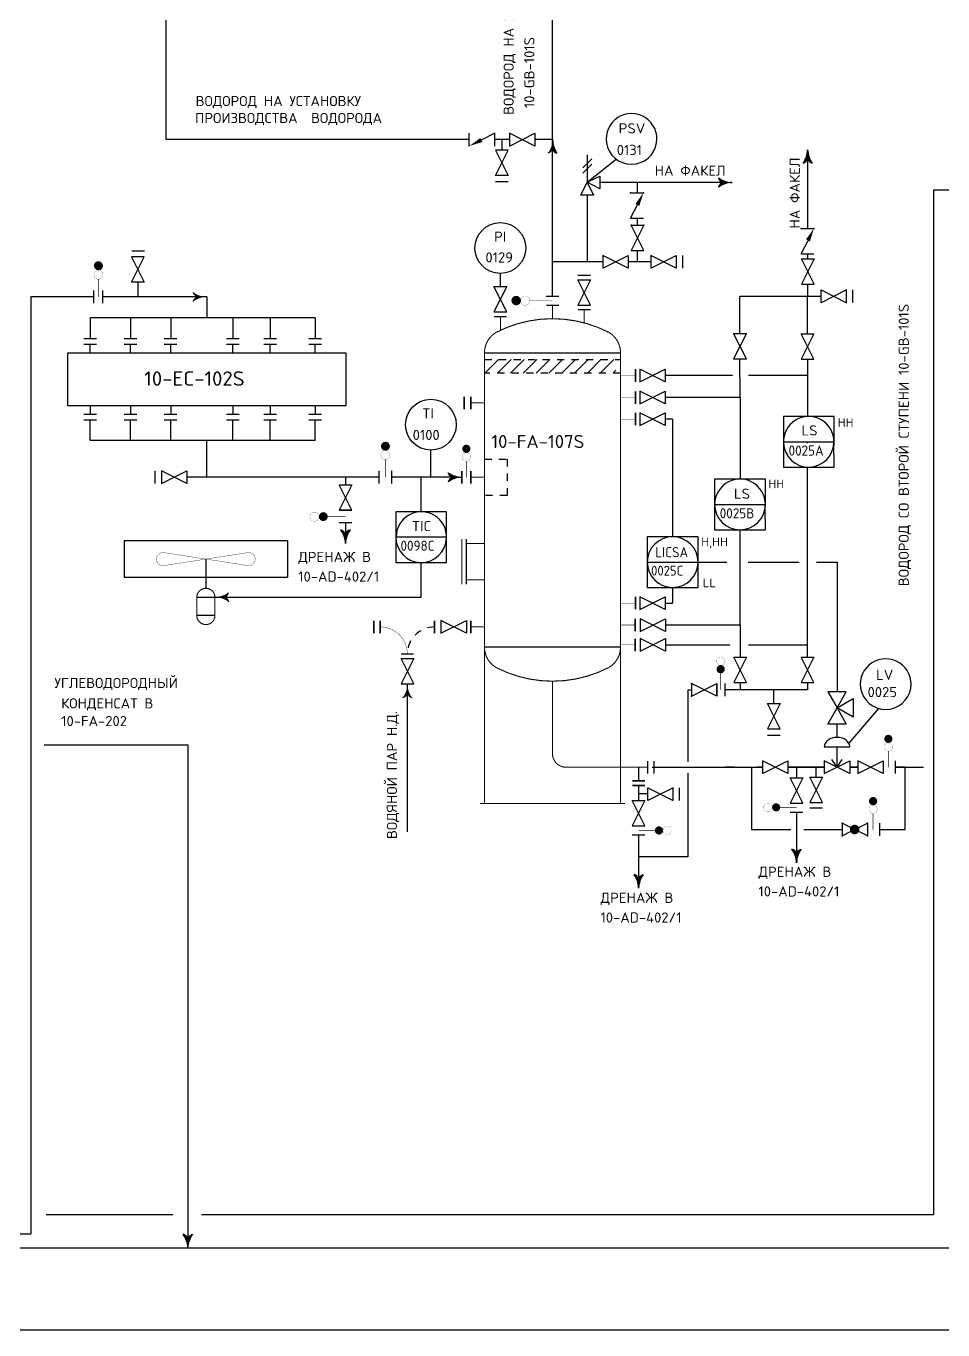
# Model space of a CAD drawing. Extents: x 230 to 652, y 120 to 276.
# Drawn here: x 450.68 to 463.32, y 123.62 to 141.61 of the extents above; entities that cross this region are included whole.
import ezdxf
from ezdxf.enums import TextEntityAlignment as Align

# ---------------------------------------------------------------- set-up
doc = ezdxf.new("R2010")
doc.units = 0
doc.header["$MEASUREMENT"] = 0
doc.linetypes.add('DASH', pattern=[0.15625, 0.09375, -0.0625])
doc.linetypes.add('HIDDEN', pattern=[0.125, 0.0625, -0.0625])
doc.layers.get('0').update_dxf_attribs({"linetype": 'CONTINUOUS'})
for name, color, linetype in [('HATCH', 252, 'CONTINUOUS'), ('IN-ATTRIBS', 7, 'CONTINUOUS'), ('IN-ELECTRICAL', 7, 'HIDDEN'), ('IN-EQUIPMENT', 7, 'CONTINUOUS'), ('IN-INST-TAP', 7, 'CONTINUOUS'), ('IN-MAJ-PROC', 3, 'CONTINUOUS'), ('IN-MIN-PROC', 7, 'CONTINUOUS'), ('IN-PNEUMATIC', 7, 'CONTINUOUS'), ('IN-TEXT', 51, 'CONTINUOUS')]:
    doc.layers.add(name, color=color, linetype=linetype)
doc.styles.add('S1', font='SIMPLEX.shx')
doc.styles.add('SIMPLEX', font='SIMPLEX')

# ---------------------------------------------------------------- blocks, each defined once
blk = doc.blocks.new('VALVTEXT')
at = {"layer": 'IN-ATTRIBS'}
for p in [(0, 0.0625), (0, 0), (0.25, 0.0625), (0.25, 0), (0, -0.0625), (0.25, -0.0625)]:
    blk.add_point(p, dxfattribs=at)
at = {"layer": 'IN-ATTRIBS', "style": 'S1', "flags": 1}
for tag, p in [('IDNUM', (0.125, 0.5625)), ('DWGNO', (0.125, 0.4375)), ('FILENO', (0.125, 0.3125))]:
    blk.add_attdef(tag, text='', height=0.1, dxfattribs=at).set_placement(p, align=Align.CENTER)
at = {"layer": 'IN-ATTRIBS', "style": 'S1'}
for tag, p in [('MODE', (0.125, 0.078125)), ('SIZE', (0.125, -0.1875))]:
    blk.add_attdef(tag, text='', height=0.1, dxfattribs=at).set_placement(p, align=Align.CENTER)
blk = doc.blocks.new('*X15')
at = {"color": 0}
for p, q in [((21.062, 12.047), (21.078, 12.062)), ((21.067, 11.875), (21.255, 12.062)), ((21.244, 11.875), (21.432, 12.062)), ((21.421, 11.875), (21.608, 12.062)), ((21.598, 11.875), (21.785, 12.062)), ((21.774, 11.875), (21.962, 12.062)), ((21.951, 11.875), (22.139, 12.062)), ((22.128, 11.875), (22.316, 12.062)), ((22.305, 11.875), (22.492, 12.062)), ((22.482, 11.875), (22.669, 12.062)), ((22.658, 11.875), (22.846, 12.062)), ((22.835, 11.875), (22.875, 11.915))]:
    blk.add_line(p, q, dxfattribs=at)

msp = doc.modelspace()

# ---------------------------------------------------------------- linework, layer by layer
at = {"color": 3, "linetype": 'Continuous'}
for p, q in [((457.935, 137.885), (457.935, 147.686)), ((463.188, 139.347), (463.188, 125.217)), ((463.618, 139.347), (463.188, 139.347)), ((450.744, 137.873), (450.744, 124.951)), ((451.109, 137.873), (450.744, 137.873)), ((451.271, 137.873), (451.109, 137.873)), ((451.614, 137.873), (451.271, 137.873)), ((453.17, 137.873), (451.739, 137.873)), ((453.17, 137.873), (453.17, 137.58)), ((451.563, 137.582), (451.563, 137.301)), ((454.663, 137.582), (451.563, 137.582)), ((452.116, 137.582), (452.116, 137.301)), ((452.672, 137.582), (452.672, 137.301)), ((453.527, 137.582), (453.527, 137.301)), ((454.045, 137.582), (454.045, 137.301)), ((454.663, 137.582), (454.663, 137.301)), ((451.563, 135.894), (451.563, 136.175)), ((452.116, 135.894), (452.116, 136.175)), ((452.672, 135.894), (452.672, 136.175)), ((453.527, 135.894), (453.527, 136.175)), ((454.045, 135.894), (454.045, 136.175)), ((454.663, 135.894), (454.663, 136.175)), ((454.663, 135.894), (451.563, 135.894)), ((453.17, 135.385), (453.17, 135.896)), ((454.091, 135.385), (453.17, 135.385)), ((454.008, 135.385), (453.192, 135.385)), ((455.545, 135.385), (453.572, 135.385)), ((455.81, 135.385), (455.72, 135.385)), ((456.56, 135.385), (455.81, 135.385)), ((450.956, 125.217), (452.703, 125.217)), ((453.095, 125.217), (463.188, 125.217)), ((436.787, 124.951), (450.744, 124.951))]:
    msp.add_line(p, q, dxfattribs=at)
at = {"color": 5, "linetype": 'Continuous'}
for p, q in [((452.61, 140.042), (452.61, 144.253)), ((456.789, 140.042), (452.61, 140.042)), ((457.343, 140.042), (457.139, 140.042)), ((457.937, 140.042), (457.693, 140.042)), ((461.453, 139.791), (461.453, 138.817)), ((460.319, 139.451), (458.59, 139.451)), ((459.101, 139.451), (459.101, 139.307)), ((458.415, 139.278), (458.414, 138.355)), ((459.101, 138.957), (459.101, 138.861)), ((459.101, 138.511), (459.101, 138.355)), ((458.631, 138.355), (457.935, 138.355)), ((459.101, 138.355), (458.981, 138.355)), ((459.289, 138.355), (459.101, 138.355)), ((461.453, 138.049), (461.453, 137.88)), ((461.453, 137.88), (460.52, 137.88)), ((460.52, 137.37), (460.52, 137.88)), ((461.64, 137.88), (461.453, 137.88)), ((461.453, 137.365), (461.453, 137.879)), ((460.521, 136.485), (460.52, 137.02)), ((461.453, 137.015), (461.453, 136.224)), ((460.416, 136.788), (459.491, 136.788)), ((461.453, 136.788), (460.638, 136.788)), ((459.671, 136.485), (459.491, 136.485)), ((460.521, 136.485), (459.671, 136.485)), ((460.521, 136.485), (460.521, 135.36)), ((459.592, 136.186), (459.491, 136.186)), ((459.592, 136.186), (459.592, 134.565)), ((461.453, 132.902), (461.453, 135.524)), ((453.192, 135.385), (452.894, 135.385)), ((453.382, 135.385), (453.33, 135.385)), ((455.082, 135.385), (455.082, 135.279)), ((455.082, 134.754), (455.082, 134.472)), ((460.521, 133.347), (460.521, 134.66)), ((459.592, 133.865), (459.592, 133.65)), ((459.491, 133.65), (459.592, 133.65)), ((459.492, 133.347), (459.681, 133.347)), ((459.651, 133.347), (460.523, 133.347)), ((460.523, 133.347), (460.523, 132.902)), ((459.492, 133.072), (460.381, 133.072)), ((460.638, 133.072), (461.453, 133.072)), ((460.523, 132.552), (460.523, 132.453)), ((461.453, 132.552), (461.453, 132.453)), ((459.799, 132.453), (459.799, 131.458)), ((459.799, 132.453), (459.852, 132.453)), ((460.523, 132.453), (460.316, 132.453)), ((461.453, 132.453), (460.523, 132.453)), ((450.927, 131.692), (451.109, 131.692)), ((451.109, 131.692), (452.908, 131.692)), ((452.908, 131.692), (452.908, 124.756)), ((459.31, 131.385), (460.832, 131.385)), ((459.799, 131.301), (459.799, 130.148)), ((460.68, 131.385), (460.68, 130.525)), ((461.683, 131.385), (461.182, 131.385)), ((462.143, 131.385), (462.033, 131.385)), ((462.662, 131.385), (463.049, 131.385)), ((462.796, 130.525), (462.796, 131.385)), ((459.123, 131.134), (459.123, 130.922)), ((461.3, 130.759), (461.3, 130.068)), ((459.123, 130.45), (459.123, 129.843)), ((460.68, 130.525), (461.103, 130.525)), ((461.016, 130.525), (461.221, 130.525)), ((461.402, 130.525), (461.927, 130.525)), ((462.446, 130.525), (462.796, 130.525)), ((459.799, 130.148), (459.123, 130.148)), ((434.196, 124.756), (482.032, 124.756)), ((452.908, 124.756), (452.908, 124.756))]:
    msp.add_line(p, q, dxfattribs=at)
at = {"color": 2}
for p, q in [((456.789, 139.954), (456.789, 140.129)), ((457.139, 140.129), (456.954, 140.036)), ((457.139, 139.954), (457.139, 140.129)), ((457.343, 139.954), (457.693, 140.129)), ((457.693, 139.954), (457.343, 140.129)), ((457.343, 140.129), (457.343, 139.954)), ((457.693, 140.129), (457.693, 139.954)), ((458.353, 139.651), (458.477, 139.775)), ((458.415, 139.834), (458.415, 139.453)), ((458.353, 139.581), (458.477, 139.705)), ((458.327, 139.278), (458.415, 139.453)), ((458.415, 139.453), (458.59, 139.54)), ((458.59, 139.365), (458.415, 139.453)), ((458.415, 139.453), (458.502, 139.278)), ((458.59, 139.54), (458.59, 139.365)), ((458.502, 139.278), (458.327, 139.278)), ((459.013, 139.307), (459.188, 139.307)), ((459.013, 138.957), (459.106, 139.142)), ((459.013, 138.957), (459.188, 138.957)), ((459.019, 138.861), (459.194, 138.861)), ((459.019, 138.861), (459.194, 138.861)), ((459.194, 138.511), (459.019, 138.861)), ((459.194, 138.861), (459.019, 138.511)), ((461.365, 138.817), (461.54, 138.817)), ((459.019, 138.511), (459.194, 138.511)), ((461.365, 138.467), (461.458, 138.652)), ((459.639, 138.268), (459.289, 138.443)), ((459.289, 138.268), (459.639, 138.443)), ((459.289, 138.443), (459.289, 138.268)), ((459.289, 138.443), (459.289, 138.268)), ((459.639, 138.443), (459.639, 138.268)), ((459.726, 138.443), (459.726, 138.268)), ((461.365, 138.467), (461.54, 138.467)), ((461.542, 138.049), (461.367, 138.399)), ((461.542, 138.399), (461.367, 138.049)), ((461.367, 138.399), (461.542, 138.399)), ((458.285, 138.172), (458.46, 138.172)), ((451.614, 137.786), (451.614, 137.961)), ((451.738, 137.784), (451.738, 137.959)), ((461.367, 138.049), (461.542, 138.049)), ((461.64, 137.968), (461.99, 137.793)), ((461.99, 137.968), (461.64, 137.793)), ((461.64, 137.793), (461.64, 137.968)), ((461.99, 137.793), (461.99, 137.968)), ((462.078, 137.793), (462.078, 137.968)), ((451.476, 137.301), (451.651, 137.301)), ((452.029, 137.301), (452.204, 137.301)), ((452.584, 137.301), (452.759, 137.301)), ((453.44, 137.301), (453.615, 137.301)), ((453.957, 137.301), (454.132, 137.301)), ((454.576, 137.301), (454.751, 137.301)), ((460.433, 137.37), (460.608, 137.37)), ((460.608, 137.02), (460.433, 137.37)), ((460.608, 137.37), (460.433, 137.02)), ((461.365, 137.365), (461.54, 137.365)), ((461.54, 137.365), (461.365, 137.015)), ((461.54, 137.015), (461.365, 137.365)), ((460.433, 137.02), (460.608, 137.02)), ((461.365, 137.015), (461.54, 137.015)), ((451.476, 136.175), (451.651, 136.175)), ((452.029, 136.175), (452.204, 136.175)), ((452.584, 136.175), (452.759, 136.175)), ((453.44, 136.175), (453.615, 136.175)), ((453.957, 136.175), (454.132, 136.175)), ((454.576, 136.175), (454.751, 136.175)), ((452.457, 135.297), (452.457, 135.472)), ((455.545, 135.297), (455.545, 135.472)), ((455.72, 135.297), (455.72, 135.472)), ((455.169, 134.929), (454.994, 134.929)), ((455.169, 134.754), (454.994, 134.754)), ((460.61, 132.552), (460.435, 132.902)), ((460.61, 132.902), (460.435, 132.552)), ((460.435, 132.902), (460.61, 132.902)), ((461.54, 132.552), (461.365, 132.902)), ((461.54, 132.902), (461.365, 132.552)), ((461.365, 132.902), (461.54, 132.902)), ((460.435, 132.552), (460.61, 132.552)), ((461.365, 132.552), (461.54, 132.552)), ((459.852, 132.541), (459.852, 132.366)), ((459.852, 132.541), (459.852, 132.366)), ((459.852, 132.366), (460.202, 132.541)), ((460.202, 132.366), (459.852, 132.541)), ((460.202, 132.366), (460.202, 132.541)), ((460.202, 132.541), (460.202, 132.366)), ((460.316, 132.366), (460.316, 132.541)), ((460.988, 132.266), (460.988, 132.453)), ((460.9, 132.266), (461.075, 132.266)), ((461.075, 132.266), (460.9, 131.916)), ((461.075, 131.916), (460.9, 132.266)), ((460.9, 131.916), (461.075, 131.916)), ((460.9, 131.828), (461.075, 131.828)), ((461.683, 131.666), (462.033, 131.666)), ((461.858, 131.385), (461.858, 131.666)), ((461.572, 131.279), (461.572, 131.385)), ((461.572, 131.249), (461.572, 131.279)), ((459.249, 131.016), (459.123, 131.016)), ((459.599, 131.103), (459.249, 130.928)), ((459.249, 131.103), (459.599, 130.928)), ((459.249, 130.928), (459.249, 131.103)), ((459.599, 130.928), (459.599, 131.103)), ((459.686, 130.928), (459.686, 131.103)), ((461.659, 130.822), (461.484, 130.822)), ((459.21, 130.45), (459.035, 130.45))]:
    msp.add_line(p, q, dxfattribs=at)
at = {"color": 7, "linetype": 'Continuous'}
for p, q in [((458.415, 139.453), (458.812, 139.774)), ((459.942, 134.215), (460.341, 134.215)), ((460.635, 134.215), (461.337, 134.215)), ((461.576, 134.215), (461.858, 134.215)), ((453.282, 133.733), (456.125, 133.733)), ((462.021, 131.714), (462.433, 132.195))]:
    msp.add_line(p, q, dxfattribs=at)
at = {"color": 7}
for p, q in [((461.453, 138.467), (461.453, 138.399)), ((461.453, 138.227), (461.453, 138.22)), ((461.453, 135.857), (461.453, 135.858))]:
    msp.add_line(p, q, dxfattribs=at)
at = {"linetype": 'Continuous'}
for p, q in [((461.119, 135.874), (461.819, 135.874)), ((460.171, 135.01), (460.871, 135.01)), ((459.242, 134.215), (459.942, 134.215)), ((461.858, 131.797), (461.858, 131.981)), ((461.858, 131.385), (461.785, 131.494)), ((461.858, 131.385), (461.931, 131.494))]:
    msp.add_line(p, q, dxfattribs=at)
for p, q in [((455.775, 134.909), (455.775, 134.505)), ((456.475, 134.909), (455.775, 134.909)), ((456.475, 134.505), (456.475, 134.909)), ((456.475, 134.559), (455.775, 134.559))]:
    msp.add_line(p, q)
at = {"color": 6}
for p, q in [((453.282, 133.728), (453.032, 133.728)), ((453.282, 133.478), (453.032, 133.478))]:
    msp.add_line(p, q, dxfattribs=at)
at = {"color": 5}
msp.add_line((455.935, 130.493), (455.935, 132.534), dxfattribs=at)
at = {"color": 6, "linetype": 'Continuous'}
msp.add_line((229.992, 123.624), (499.167, 123.624), dxfattribs=at)
at = {"color": 5, "linetype": 'Continuous'}
for points in [[(457.937, 140.042, 0.150368), (457.997, 139.854)], [(457.935, 139.917, -0.206864), (457.872, 139.855)], [(457.935, 139.917, 0.206864), (457.997, 139.854)], [(461.3, 130.193, 0.206864), (461.237, 130.255)], [(461.3, 130.068, 0.150368), (461.237, 130.255)], [(461.3, 130.193, -0.206864), (461.362, 130.255)], [(452.908, 124.881, 0.206864), (452.846, 124.943)], [(452.908, 124.756, 0.150368), (452.846, 124.943)], [(452.908, 124.881, -0.206864), (452.971, 124.943)]]:
    msp.add_lwpolyline(points, format="xyb", dxfattribs=at)
at = {"color": 2}
for points in [[(457.151, 139.897), (457.326, 139.547), (457.151, 139.547), (457.326, 139.897)], [(452.131, 138.425), (452.306, 138.075), (452.131, 138.075), (452.306, 138.425)], [(458.631, 138.268), (458.981, 138.443), (458.981, 138.268), (458.631, 138.443)], [(457.304, 137.666), (457.129, 138.016), (457.304, 138.016), (457.129, 137.666)], [(458.46, 137.76), (458.285, 138.11), (458.46, 138.11), (458.285, 137.76)], [(459.141, 136.701), (459.491, 136.876), (459.491, 136.701), (459.141, 136.876)], [(459.141, 136.397), (459.491, 136.572), (459.491, 136.397), (459.141, 136.572)], [(459.141, 136.099), (459.491, 136.274), (459.491, 136.099), (459.141, 136.274)], [(452.544, 135.297), (452.894, 135.472), (452.894, 135.297), (452.544, 135.472)], [(455.169, 134.929), (454.994, 135.279), (455.169, 135.279), (454.994, 134.929)], [(459.141, 133.562), (459.491, 133.737), (459.491, 133.562), (459.141, 133.737)], [(456.398, 133.234), (456.748, 133.409), (456.748, 133.234), (456.398, 133.409)], [(459.142, 133.259), (459.492, 133.434), (459.492, 133.259), (459.142, 133.434)], [(459.142, 132.984), (459.492, 133.159), (459.492, 132.984), (459.142, 133.159)], [(456.023, 132.534), (455.848, 132.884), (456.023, 132.884), (455.848, 132.534)], [(461.683, 131.297), (462.033, 131.472), (462.033, 131.297), (461.683, 131.472)], [(461.387, 130.89), (461.212, 131.24), (461.387, 131.24), (461.212, 130.89)], [(461.66, 130.899), (461.485, 131.249), (461.66, 131.249), (461.485, 130.899)], [(459.21, 130.575), (459.035, 130.925), (459.21, 130.925), (459.035, 130.575)]]:
    msp.add_lwpolyline(points, close=True, dxfattribs=at)
for points, const_width in [([(451.645, 138.302, 1), (451.707, 138.302, 1)], 0.0612), ([(451.614, 138.179, 1), (451.739, 138.179, 1)], 0.00245), ([(457.435, 137.79, 1), (457.435, 137.855, 1)], 0.065), ([(457.56, 137.758, 1), (457.56, 137.886, 1)], 0.0025), ([(455.602, 135.813, 1), (455.663, 135.813, 1)], 0.0612), ([(456.72, 135.778, 1), (456.776, 135.778, 1)], 0.0563), ([(455.57, 135.691, 1), (455.695, 135.691, 1)], 0.00245), ([(456.691, 135.666, 1), (456.805, 135.666, 1)], 0.00225), ([(454.651, 134.779, 1), (454.651, 134.904, 1)], 0.00245), ([(454.776, 134.811, 1), (454.776, 134.872, 1)], 0.0612), ([(460.196, 132.849, -1), (460.311, 132.849, -1)], 0.00225), ([(460.225, 132.737, -1), (460.282, 132.737, -1)], 0.0563), ([(462.538, 131.776, 1), (462.594, 131.776, 1)], 0.0563), ([(462.509, 131.664, 1), (462.623, 131.664, 1)], 0.00225), ([(462.327, 130.917, 1), (462.384, 130.917, 1)], 0.0563), ([(460.906, 130.889, -1), (460.906, 130.774, -1)], 0.00225), ([(461.019, 130.86, -1), (461.019, 130.804, -1)], 0.0563), ([(462.298, 130.805, 1), (462.413, 130.805, 1)], 0.00225), ([(459.517, 130.57, 1), (459.517, 130.455, 1)], 0.00225), ([(462.069, 130.526, 1), (462.134, 130.526, 1)], 0.0656), ([(459.404, 130.541, 1), (459.404, 130.484, 1)], 0.0563)]:
    msp.add_lwpolyline(points, format="xyb", close=True, dxfattribs=dict(at, const_width=const_width))
for points, const_width in [([(451.676, 138.118), (451.676, 137.873)], 0.0098), ([(457.623, 137.822), (457.935, 137.822)], 0.005), ([(457.848, 137.88), (458.023, 137.88)], 0.021), ([(455.632, 135.63), (455.632, 135.385)], 0.0098), ([(456.748, 135.61), (456.748, 135.385)], 0.009), ([(456.685, 135.297), (456.685, 135.472)], 0.021), ([(454.837, 134.841), (455.082, 134.841)], 0.0098), ([(455.473, 133.409), (455.473, 133.234)], 0.021), ([(455.56, 133.234), (455.56, 133.409)], 0.021), ([(456.31, 133.234), (456.31, 133.409)], 0.021), ([(456.023, 132.946), (455.848, 132.946)], 0.021), ([(460.256, 132.678), (460.256, 132.453)], 0.009), ([(459.335, 131.472), (459.335, 131.297)], 0.021), ([(462.566, 131.608), (462.566, 131.383)], 0.009), ([(461.075, 130.832), (461.3, 130.832)], 0.009), ([(462.355, 130.748), (462.355, 130.523)], 0.009), ([(459.348, 130.512), (459.123, 130.512)], 0.009)]:
    msp.add_lwpolyline(points, dxfattribs=dict(at, const_width=const_width))
for points in [[(461.819, 135.821), (461.819, 136.224), (461.119, 136.224), (461.119, 135.821)], [(461.119, 135.821), (461.119, 135.524), (461.819, 135.524), (461.815, 135.874)], [(460.871, 135.01), (460.871, 135.36), (460.171, 135.36), (460.171, 135.01)], [(460.171, 135.01), (460.171, 134.66), (460.871, 134.66), (460.867, 134.956)], [(459.942, 134.161), (459.942, 134.565), (459.242, 134.565), (459.242, 134.161)], [(455.775, 134.505), (455.775, 134.209), (456.475, 134.209), (456.475, 134.505)], [(459.242, 134.215), (459.242, 133.865), (459.942, 133.865), (459.942, 134.161)]]:
    msp.add_lwpolyline(points)
at = {"color": 3, "linetype": 'Continuous'}
for points in [[(456.56, 135.385, -0.206864), (456.498, 135.447)], [(456.685, 135.385, 0.150368), (456.498, 135.322)], [(456.56, 135.385, 0.206864), (456.498, 135.322)]]:
    msp.add_lwpolyline(points, format="xyb", dxfattribs=at)
at = {"color": 6}
for points, const_width in [([(453.746, 134.165, 1), (453.746, 134.347), (452.568, 134.165, -1), (452.568, 134.347)], 0.00453), ([(453.282, 133.728), (453.282, 133.478, -1), (453.032, 133.478), (453.032, 133.728, -1)], 0.015)]:
    msp.add_lwpolyline(points, format="xyb", close=True, dxfattribs=dict(at, const_width=const_width))
for points in [[(453.407, 133.732, 0.206864), (453.47, 133.793)], [(453.407, 133.732, -0.206864), (453.468, 133.668)]]:
    msp.add_lwpolyline(points, format="xyb")
at = {"linetype": 'Continuous'}
for points in [[(461.858, 132.203), (461.986, 132.425), (461.73, 132.425)], [(461.858, 132.203), (461.986, 131.981), (461.73, 131.981)], [(461.858, 132.203), (462.08, 132.331), (462.08, 132.075)]]:
    msp.add_lwpolyline(points, close=True, dxfattribs=at)
at = {"color": 2}
msp.add_lwpolyline([(462.033, 131.666, 0.126822), (462.021, 131.714, 0.10607), (461.982, 131.759, 0.085783), (461.927, 131.787, 0.075445), (461.858, 131.797, 0.075445), (461.789, 131.787, 0.085783), (461.735, 131.759, 0.10607), (461.696, 131.714, 0.126822), (461.683, 131.666)], format="xyb", dxfattribs=at)
for points in [[(462.043, 130.556), (461.927, 130.614), (461.927, 130.439), (462.043, 130.497)], [(462.16, 130.556), (462.277, 130.614), (462.277, 130.439), (462.16, 130.497)]]:
    msp.add_lwpolyline(points, dxfattribs=at)
at = {"color": 5}
for points in [[(459.123, 129.843, 0.206864), (459.06, 129.905)], [(459.123, 129.718, 0.150368), (459.06, 129.905)], [(459.123, 129.843, -0.206864), (459.185, 129.905)]]:
    msp.add_lwpolyline(points, format="xyb", dxfattribs=at)
for centre in [(457.217, 138.547), (456.259, 136.11)]:
    msp.add_circle(centre, 0.35)
for centre, radius, start, end in [((459.025, 140.052), 0.35, 351.1529, 188.8471), ((459.025, 140.052), 0.35, 188.8471, 351.1529), ((461.467, 135.876), 0.348, 359.6836, 182.4933), ((461.467, 135.873), 0.348, 181.9776, 0.1993), ((460.521, 135.01), 0.35, 351.1529, 180), ((456.128, 134.561), 0.348, 357.5067, 180.3164), ((460.521, 135.01), 0.35, 180, 0), ((456.125, 134.559), 0.35, 180.0246, 357.8114), ((459.592, 134.215), 0.35, 0, 180), ((459.592, 134.215), 0.35, 180, 0), ((459.592, 134.215), 0.35, 187.8841, 188.8471), ((462.529, 132.531), 0.35, 351.1529, 188.8471), ((462.529, 132.531), 0.35, 188.8471, 351.1529)]:
    msp.add_arc(centre, radius, start, end)
at = {"color": 5, "linetype": 'Continuous'}
for centre, radius, start, end in [((457.601, 140.054), 0.336, 354.2944, 357.9783), ((461.117, 139.911), 0.336, 324.4623, 358.6678), ((461.349, 139.819), 0.111, 291.6248, 338.3752), ((461.789, 139.911), 0.336, 181.3322, 215.5377), ((461.556, 139.819), 0.111, 201.6248, 248.3752), ((460.327, 139.554), 0.111, 201.6248, 248.3752), ((460.419, 139.787), 0.336, 234.4623, 268.6678), ((460.327, 139.347), 0.111, 111.6248, 158.3752), ((460.419, 139.115), 0.336, 91.3322, 125.5377), ((454.746, 134.464), 0.336, 1.3322, 35.5377), ((454.978, 134.556), 0.111, 21.6248, 68.3752), ((455.418, 134.464), 0.336, 144.4623, 178.6678), ((455.185, 134.556), 0.111, 111.6248, 158.3752), ((455.832, 132.45), 0.111, 291.6248, 338.3752), ((456.039, 132.45), 0.111, 201.6248, 248.3752), ((461.636, 130.06), 0.336, 144.4623, 178.6678), ((453.244, 124.748), 0.336, 144.4623, 178.6678)]:
    msp.add_arc(centre, radius, start, end, dxfattribs=at)
at = {"color": 3, "linetype": 'Continuous'}
for centre, radius, start, end in [((453.086, 137.977), 0.111, 201.6248, 248.3752), ((453.086, 137.77), 0.111, 111.6248, 158.3752), ((456.693, 135.721), 0.336, 234.4623, 268.6678)]:
    msp.add_arc(centre, radius, start, end, dxfattribs=at)
at = {"color": 5}
msp.add_arc((459.459, 129.71), 0.336, 144.4623, 178.6678, dxfattribs=at)
at = {"color": 2}
for p in [(459.852, 132.541), (459.852, 132.453), (459.852, 132.366)]:
    msp.add_point(p, dxfattribs=at)
for points in [[(456.97, 140.01), (456.789, 139.954), (456.939, 140.064)], [(459.132, 139.127), (459.188, 139.307), (459.079, 139.157)], [(461.484, 138.637), (461.54, 138.817), (461.431, 138.667)]]:
    msp.add_solid(points, dxfattribs=at)
at = {"color": 5, "linetype": 'Continuous'}
for points in [[(457.911, 139.925), (457.903, 139.873), (457.894, 139.889), (457.889, 139.863)], [(457.925, 139.963), (457.916, 139.886), (457.911, 139.925), (457.903, 139.873)], [(457.933, 140.002), (457.927, 139.901), (457.925, 139.963), (457.916, 139.886)], [(457.937, 140.042), (457.935, 139.917), (457.933, 140.002), (457.927, 139.901)], [(457.937, 140.042), (457.935, 139.917), (457.94, 140.002), (457.943, 139.901)], [(457.94, 140.002), (457.943, 139.901), (457.947, 139.963), (457.954, 139.886)], [(457.947, 139.963), (457.954, 139.886), (457.96, 139.924), (457.966, 139.873)], [(457.96, 139.924), (457.966, 139.873), (457.976, 139.888), (457.981, 139.862)], [(457.894, 139.889), (457.889, 139.863), (457.872, 139.855)], [(457.976, 139.888), (457.981, 139.862), (457.997, 139.854)], [(461.411, 139.75), (461.406, 139.724), (461.39, 139.716)], [(461.429, 139.786), (461.421, 139.734), (461.411, 139.75), (461.406, 139.724)], [(461.441, 139.824), (461.434, 139.747), (461.429, 139.786), (461.421, 139.734)], [(461.449, 139.863), (461.445, 139.762), (461.441, 139.824), (461.434, 139.747)], [(461.453, 139.903), (461.453, 139.778), (461.449, 139.863), (461.445, 139.762)], [(461.453, 139.903), (461.453, 139.778), (461.456, 139.863), (461.461, 139.762)], [(461.456, 139.863), (461.461, 139.762), (461.464, 139.824), (461.471, 139.747)], [(461.464, 139.824), (461.471, 139.747), (461.477, 139.786), (461.484, 139.734)], [(461.477, 139.786), (461.484, 139.734), (461.494, 139.75), (461.499, 139.724)], [(461.494, 139.75), (461.499, 139.724), (461.515, 139.716)], [(460.258, 139.492), (460.232, 139.497), (460.224, 139.513)], [(460.258, 139.41), (460.232, 139.405), (460.224, 139.388)], [(460.294, 139.475), (460.242, 139.482), (460.258, 139.492), (460.232, 139.497)], [(460.294, 139.427), (460.242, 139.419), (460.258, 139.41), (460.232, 139.405)], [(460.332, 139.462), (460.255, 139.47), (460.294, 139.475), (460.242, 139.482)], [(460.332, 139.44), (460.255, 139.432), (460.294, 139.427), (460.242, 139.419)], [(460.371, 139.454), (460.27, 139.459), (460.332, 139.462), (460.255, 139.47)], [(460.371, 139.448), (460.27, 139.443), (460.332, 139.44), (460.255, 139.432)], [(460.411, 139.451), (460.286, 139.451), (460.371, 139.454), (460.27, 139.459)], [(460.411, 139.451), (460.286, 139.451), (460.371, 139.448), (460.27, 139.443)], [(455.041, 134.625), (455.036, 134.651), (455.019, 134.659)], [(455.058, 134.589), (455.05, 134.64), (455.041, 134.625), (455.036, 134.651)], [(455.07, 134.551), (455.063, 134.628), (455.058, 134.589), (455.05, 134.64)], [(455.078, 134.512), (455.074, 134.613), (455.07, 134.551), (455.063, 134.628)], [(455.082, 134.472), (455.082, 134.597), (455.078, 134.512), (455.074, 134.613)], [(455.082, 134.472), (455.082, 134.597), (455.085, 134.512), (455.09, 134.613)], [(455.085, 134.512), (455.09, 134.613), (455.093, 134.551), (455.1, 134.628)], [(455.093, 134.551), (455.1, 134.628), (455.106, 134.589), (455.113, 134.64)], [(455.106, 134.589), (455.113, 134.64), (455.123, 134.625), (455.128, 134.651)], [(455.123, 134.625), (455.128, 134.651), (455.144, 134.659)], [(455.894, 132.38), (455.889, 132.354), (455.873, 132.346)], [(455.911, 132.416), (455.904, 132.365), (455.894, 132.38), (455.889, 132.354)], [(455.924, 132.454), (455.917, 132.378), (455.911, 132.416), (455.904, 132.365)], [(455.932, 132.494), (455.927, 132.392), (455.924, 132.454), (455.917, 132.378)], [(455.935, 132.534), (455.935, 132.409), (455.932, 132.494), (455.927, 132.392)], [(455.935, 132.534), (455.935, 132.409), (455.939, 132.494), (455.943, 132.392)], [(455.939, 132.494), (455.943, 132.392), (455.947, 132.454), (455.954, 132.378)], [(455.947, 132.454), (455.954, 132.378), (455.96, 132.416), (455.967, 132.365)], [(455.96, 132.416), (455.967, 132.365), (455.977, 132.38), (455.982, 132.354)], [(455.977, 132.38), (455.982, 132.354), (455.998, 132.346)], [(461.259, 130.221), (461.254, 130.247), (461.237, 130.255)], [(461.276, 130.185), (461.268, 130.237), (461.259, 130.221), (461.254, 130.247)], [(461.289, 130.147), (461.281, 130.224), (461.276, 130.185), (461.268, 130.237)], [(461.297, 130.108), (461.292, 130.209), (461.289, 130.147), (461.281, 130.224)], [(461.3, 130.068), (461.3, 130.193), (461.297, 130.108), (461.292, 130.209)], [(461.3, 130.068), (461.3, 130.193), (461.303, 130.108), (461.308, 130.209)], [(461.303, 130.108), (461.308, 130.209), (461.311, 130.147), (461.319, 130.224)], [(461.311, 130.147), (461.319, 130.224), (461.324, 130.185), (461.331, 130.237)], [(461.324, 130.185), (461.331, 130.237), (461.341, 130.221), (461.346, 130.247)], [(461.341, 130.221), (461.346, 130.247), (461.362, 130.255)], [(452.867, 124.909), (452.862, 124.935), (452.846, 124.943)], [(452.884, 124.873), (452.877, 124.924), (452.867, 124.909), (452.862, 124.935)], [(452.897, 124.835), (452.89, 124.912), (452.884, 124.873), (452.877, 124.924)], [(452.905, 124.796), (452.9, 124.897), (452.897, 124.835), (452.89, 124.912)], [(452.908, 124.756), (452.908, 124.881), (452.905, 124.796), (452.9, 124.897)], [(452.908, 124.756), (452.908, 124.881), (452.912, 124.796), (452.916, 124.897)], [(452.912, 124.796), (452.916, 124.897), (452.92, 124.835), (452.927, 124.912)], [(452.92, 124.835), (452.927, 124.912), (452.932, 124.873), (452.94, 124.924)], [(452.932, 124.873), (452.94, 124.924), (452.949, 124.909), (452.954, 124.935)], [(452.949, 124.909), (452.954, 124.935), (452.971, 124.943)]]:
    msp.add_solid(points, dxfattribs=at)
at = {"color": 3, "linetype": 'Continuous'}
for points in [[(453.016, 137.914), (452.99, 137.919), (452.982, 137.936)], [(453.016, 137.832), (452.99, 137.827), (452.982, 137.811)], [(453.053, 137.897), (453.001, 137.905), (453.016, 137.914), (452.99, 137.919)], [(453.053, 137.849), (453.001, 137.842), (453.016, 137.832), (452.99, 137.827)], [(453.091, 137.884), (453.014, 137.892), (453.053, 137.897), (453.001, 137.905)], [(453.091, 137.862), (453.014, 137.854), (453.053, 137.849), (453.001, 137.842)], [(453.13, 137.876), (453.029, 137.881), (453.091, 137.884), (453.014, 137.892)], [(453.13, 137.87), (453.029, 137.865), (453.091, 137.862), (453.014, 137.854)], [(453.17, 137.873), (453.045, 137.873), (453.13, 137.876), (453.029, 137.881)], [(453.17, 137.873), (453.045, 137.873), (453.13, 137.87), (453.029, 137.865)], [(456.532, 135.426), (456.506, 135.431), (456.498, 135.447)], [(456.568, 135.409), (456.517, 135.416), (456.532, 135.426), (456.506, 135.431)], [(456.532, 135.344), (456.506, 135.339), (456.498, 135.322)], [(456.568, 135.361), (456.517, 135.353), (456.532, 135.344), (456.506, 135.339)], [(456.606, 135.396), (456.529, 135.403), (456.568, 135.409), (456.517, 135.416)], [(456.606, 135.373), (456.529, 135.366), (456.568, 135.361), (456.517, 135.353)], [(456.645, 135.388), (456.544, 135.393), (456.606, 135.396), (456.529, 135.403)], [(456.645, 135.381), (456.544, 135.377), (456.606, 135.373), (456.529, 135.366)], [(456.685, 135.385), (456.56, 135.385), (456.645, 135.388), (456.544, 135.393)], [(456.685, 135.385), (456.56, 135.385), (456.645, 135.381), (456.544, 135.377)]]:
    msp.add_solid(points, dxfattribs=at)
for points in [[(453.282, 133.733), (453.407, 133.732), (453.322, 133.736), (453.423, 133.74)], [(453.282, 133.733), (453.407, 133.732), (453.321, 133.729), (453.423, 133.723)], [(453.321, 133.729), (453.423, 133.723), (453.361, 133.721), (453.437, 133.713)], [(453.322, 133.736), (453.423, 133.74), (453.361, 133.744), (453.438, 133.75)], [(453.361, 133.744), (453.438, 133.75), (453.399, 133.756), (453.451, 133.763)], [(453.361, 133.721), (453.437, 133.713), (453.399, 133.708), (453.45, 133.7)], [(453.399, 133.756), (453.451, 133.763), (453.436, 133.773), (453.462, 133.777)], [(453.399, 133.708), (453.45, 133.7), (453.435, 133.69), (453.46, 133.685)], [(453.435, 133.69), (453.46, 133.685), (453.468, 133.668)], [(453.436, 133.773), (453.462, 133.777), (453.47, 133.793)]]:
    msp.add_solid(points)
at = {"color": 5}
for points in [[(459.082, 129.871), (459.077, 129.897), (459.06, 129.905)], [(459.099, 129.835), (459.091, 129.886), (459.082, 129.871), (459.077, 129.897)], [(459.112, 129.797), (459.104, 129.874), (459.099, 129.835), (459.091, 129.886)], [(459.12, 129.758), (459.115, 129.859), (459.112, 129.797), (459.104, 129.874)], [(459.123, 129.718), (459.123, 129.843), (459.12, 129.758), (459.115, 129.859)], [(459.123, 129.718), (459.123, 129.843), (459.126, 129.758), (459.131, 129.859)], [(459.126, 129.758), (459.131, 129.859), (459.134, 129.797), (459.142, 129.874)], [(459.134, 129.797), (459.142, 129.874), (459.147, 129.835), (459.154, 129.886)], [(459.147, 129.835), (459.154, 129.886), (459.164, 129.871), (459.169, 129.897)], [(459.164, 129.871), (459.169, 129.897), (459.185, 129.905)]]:
    msp.add_solid(points, dxfattribs=at)
at = {"layer": 'IN-ATTRIBS', "color": 2}
for p in [(459.013, 139.307), (459.101, 139.307), (459.188, 139.307), (459.019, 138.861), (459.107, 138.861), (459.194, 138.861), (461.365, 138.817), (461.453, 138.817), (461.54, 138.817)]:
    msp.add_point(p, dxfattribs=at)
at = {"layer": 'IN-ELECTRICAL', "color": 7, "linetype": 'Continuous'}
msp.add_line((456.125, 133.733), (456.125, 134.209), dxfattribs=at)
at = {"layer": 'IN-EQUIPMENT', "color": 2}
for p, q in [((457.326, 139.46), (457.151, 139.46)), ((452.312, 138.504), (452.137, 138.504)), ((462.662, 131.298), (462.662, 131.473)), ((461.387, 130.759), (461.212, 130.759)), ((462.446, 130.439), (462.446, 130.614))]:
    msp.add_line(p, q, dxfattribs=at)
at = {"layer": 'IN-EQUIPMENT', "color": 6}
for p, q in [((451.255, 136.372), (451.255, 137.103)), ((451.255, 137.103), (455.085, 137.103)), ((451.476, 137.222), (451.651, 137.222)), ((451.563, 137.103), (451.563, 137.222)), ((452.029, 137.222), (452.204, 137.222)), ((452.116, 137.103), (452.116, 137.222)), ((452.584, 137.222), (452.759, 137.222)), ((452.672, 137.103), (452.672, 137.222)), ((453.44, 137.222), (453.615, 137.222)), ((453.527, 137.103), (453.527, 137.222)), ((453.957, 137.222), (454.132, 137.222)), ((454.045, 137.103), (454.045, 137.222)), ((454.576, 137.222), (454.751, 137.222)), ((454.663, 137.103), (454.663, 137.222)), ((455.085, 137.103), (455.085, 136.372)), ((456.998, 137.103), (458.873, 137.103)), ((455.085, 136.372), (451.255, 136.372)), ((451.563, 136.372), (451.563, 136.254)), ((452.116, 136.372), (452.116, 136.254)), ((452.672, 136.372), (452.672, 136.254)), ((453.527, 136.372), (453.527, 136.254)), ((454.045, 136.372), (454.045, 136.254)), ((454.663, 136.372), (454.663, 136.254)), ((451.476, 136.254), (451.651, 136.254)), ((452.029, 136.254), (452.204, 136.254)), ((452.584, 136.254), (452.759, 136.254)), ((453.44, 136.254), (453.615, 136.254)), ((453.957, 136.254), (454.132, 136.254)), ((454.576, 136.254), (454.751, 136.254)), ((452.032, 134.506), (452.032, 134.006)), ((454.282, 134.506), (452.032, 134.506)), ((454.282, 134.506), (454.282, 134.006)), ((452.032, 134.006), (454.282, 134.006)), ((458.873, 133.041), (456.998, 133.041))]:
    msp.add_line(p, q, dxfattribs=at)
at = {"layer": 'IN-EQUIPMENT', "color": 7, "linetype": 'DASH'}
for p, q in [((456.998, 137.01), (458.873, 137.01)), ((458.873, 136.822), (456.998, 136.822))]:
    msp.add_line(p, q, dxfattribs=at)
at = {"layer": 'IN-EQUIPMENT', "color": 7, "linetype": 'HIDDEN'}
for p, q in [((456.998, 135.635), (457.31, 135.635)), ((457.31, 135.635), (457.31, 135.135)), ((457.31, 135.135), (456.998, 135.135))]:
    msp.add_line(p, q, dxfattribs=at)
at = {"layer": 'IN-EQUIPMENT', "color": 6}
for points, const_width in [([(457.852, 137.757), (458.027, 137.757)], 0.021), ([(457.935, 137.572), (457.935, 137.76)], 0.015), ([(457.131, 137.6), (457.306, 137.6)], 0.021), ([(457.218, 137.413), (457.218, 137.6)], 0.015), ([(458.285, 137.697), (458.46, 137.697)], 0.021), ([(458.373, 137.51), (458.373, 137.697)], 0.015), ([(459.079, 136.876), (459.079, 136.701)], 0.021), ([(459.079, 136.788), (458.873, 136.788)], 0.005), ([(456.717, 136.323), (456.717, 136.498)], 0.021), ([(456.81, 136.323), (456.81, 136.498)], 0.021), ([(459.079, 136.572), (459.079, 136.397)], 0.021), ([(456.998, 136.41), (456.81, 136.41)], 0.015), ([(459.079, 136.485), (458.873, 136.485)], 0.005), ([(459.079, 136.186), (458.873, 136.186)], 0.005), ([(459.079, 136.274), (459.079, 136.099)], 0.021), ([(456.81, 135.297), (456.81, 135.472)], 0.021), ([(456.998, 135.385), (456.81, 135.385)], 0.015), ([(456.685, 133.907), (456.685, 134.532)], 0.015), ([(456.748, 133.907), (456.748, 134.532)], 0.015), ([(456.998, 134.47), (456.748, 134.47)], 0.015), ([(456.998, 133.97), (456.748, 133.97)], 0.015), ([(458.873, 133.65), (459.079, 133.65)], 0.005), ([(459.079, 133.737), (459.079, 133.562)], 0.021), ([(456.81, 133.234), (456.81, 133.409)], 0.021), ([(456.998, 133.321), (456.81, 133.321)], 0.015), ([(458.873, 133.347), (459.074, 133.347)], 0.005), ([(459.074, 133.434), (459.074, 133.259)], 0.021), ([(459.074, 133.159), (459.074, 132.984)], 0.021), ([(456.998, 130.885), (456.998, 133.01)], 0.015), ([(458.873, 133.072), (458.873, 130.885)], 0.015), ([(458.873, 133.072), (459.074, 133.072)], 0.005), ([(459.248, 131.472), (459.248, 131.297)], 0.021), ([(458.873, 131.385), (459.248, 131.385)], 0.015), ([(459.123, 131.385), (459.123, 131.197)], 0.015), ([(459.21, 131.134), (459.035, 131.134)], 0.021), ([(459.21, 131.197), (459.035, 131.197)], 0.021), ([(456.935, 130.885), (458.935, 130.885)], 0.015)]:
    msp.add_lwpolyline(points, dxfattribs=dict(at, const_width=const_width))
at = {"layer": 'IN-EQUIPMENT', "color": 6, "const_width": 0.015}
msp.add_lwpolyline([(458.873, 137.103, 0.267949), (458.711, 137.384, 0.242718), (457.16, 137.384, 0.267949), (456.998, 137.103), (456.998, 133.041, 0.267949), (457.16, 132.76, 0.242718), (458.711, 132.76, 0.267949), (458.873, 133.041)], format="xyb", close=True, dxfattribs=at)
at = {"layer": 'IN-EQUIPMENT', "color": 6, "linetype": 'DASH', "const_width": 0.015}
msp.add_lwpolyline([(457.935, 132.572), (457.935, 131.572, 0.414214), (458.123, 131.385), (458.873, 131.385)], format="xyb", dxfattribs=at)
at = {"layer": 'IN-INST-TAP', "color": 7}
for p, q in [((457.217, 138.016), (457.217, 138.197)), ((456.259, 135.385), (456.259, 135.76)), ((456.125, 134.903), (456.125, 135.385))]:
    msp.add_line(p, q, dxfattribs=at)
at = {"layer": 'IN-MAJ-PROC', "color": 2}
for p, q in [((456.789, 139.954), (456.789, 140.129)), ((457.139, 139.954), (457.139, 140.129))]:
    msp.add_line(p, q, dxfattribs=at)
at = {"layer": 'IN-MAJ-PROC', "color": 7}
msp.add_line((457.519, 140.042), (457.517, 140.042), dxfattribs=at)
at = {"layer": 'IN-MAJ-PROC', "color": 3}
msp.add_line((454.848, 135.385), (454.133, 135.385), dxfattribs=at)
at = {"layer": 'IN-MIN-PROC', "color": 2}
for p, q in [((457.238, 140.038), (457.238, 139.897)), ((452.219, 138.075), (452.219, 137.887)), ((462.143, 131.473), (462.143, 131.298)), ((462.143, 131.298), (462.493, 131.473)), ((462.493, 131.298), (462.143, 131.473)), ((462.493, 131.473), (462.493, 131.298)), ((461.3, 131.385), (461.3, 131.24))]:
    msp.add_line(p, q, dxfattribs=at)
at = {"layer": 'IN-MIN-PROC', "color": 6}
msp.add_line((453.157, 134.256), (453.157, 133.853), dxfattribs=at)
at = {"layer": 'IN-MIN-PROC', "color": 5}
for p, q in [((460.445, 131.385), (460.32, 131.385)), ((460.832, 131.385), (460.757, 131.385)), ((461.182, 131.385), (461.683, 131.385)), ((462.033, 131.385), (462.143, 131.385)), ((462.796, 131.385), (462.662, 131.385))]:
    msp.add_line(p, q, dxfattribs=at)
at = {"layer": 'IN-MIN-PROC', "color": 7}
for p, q in [((462.317, 131.385), (462.32, 131.385)), ((462.796, 130.76), (462.796, 130.76)), ((462.104, 130.525), (462.134, 130.525))]:
    msp.add_line(p, q, dxfattribs=at)
at = {"layer": 'IN-MIN-PROC', "color": 5, "const_width": 0.005}
msp.add_lwpolyline([(455.935, 132.946), (455.935, 132.946, 0.414214), (455.56, 133.321)], format="xyb", dxfattribs=at)
at = {"layer": 'IN-MIN-PROC', "color": 2}
msp.add_lwpolyline([(461.182, 131.297), (460.832, 131.472), (460.832, 131.297), (461.182, 131.472)], close=True, dxfattribs=at)
at = {"layer": 'IN-MIN-PROC', "color": 5, "linetype": 'HIDDEN'}
msp.add_arc((456.31, 132.946), 0.375, 90, 180, dxfattribs=at)
at = {"layer": 'IN-PNEUMATIC', "color": 7}
msp.add_line((461.858, 134.215), (461.858, 132.425), dxfattribs=at)

# ---------------------------------------------------------------- block references
at = {"layer": 'HATCH', "color": 7}
msp.add_blockref('*X15', (435.935, 124.947), dxfattribs=at)
at = {"layer": 'IN-MIN-PROC', "color": 7, "xscale": 1.4, "yscale": 1.4, "zscale": 1.4}
msp.add_blockref('VALVTEXT', (461.927, 130.526), dxfattribs=at)

# ---------------------------------------------------------------- texts
at = {"color": 7}
for s, height, style, p in [('PSV', 0.14, 'S1', (458.848, 140.128)), ('0131', 0.14, 'S1', (458.821, 139.83)), ('PI', 0.14, 'S1', (457.131, 138.634)), ('0129', 0.14, 'S1', (457.011, 138.347)), ('TI', 0.14, 'SIMPLEX', (456.139, 136.196)), ('HH', 0.12, 'SIMPLEX', (461.868, 136.079)), ('0100', 0.14, 'SIMPLEX', (456.008, 135.899)), ('LS', 0.14, 'SIMPLEX', (461.369, 135.961)), ('HH', 0.12, 'SIMPLEX', (460.912, 135.234)), ('LS', 0.14, 'SIMPLEX', (460.438, 135.088)), ('TIC', 0.14, 'SIMPLEX', (455.996, 134.641)), ('H,HH', 0.12, 'SIMPLEX', (459.986, 134.435)), ('LL', 0.12, 'SIMPLEX', (460.008, 133.868)), ('LV', 0.14, 'S1', (462.397, 132.59)), ('0025', 0.14, 'S1', (462.279, 132.352))]:
    msp.add_text(s, height=height, dxfattribs=dict(at, style=style)).set_placement(p)
at = {"color": 7, "style": 'SIMPLEX', "width": 0.9}
for s, height, p in [('0025A', 0.14, (461.19, 135.683)), ('0025B', 0.14, (460.241, 134.818)), ('0098C', 0.14, (455.84, 134.371)), ('LICSA', 0.14, (459.352, 134.282)), ('0025C', 0.135, (459.295, 134.029))]:
    msp.add_text(s, height=height, dxfattribs=at).set_placement(p)
at = {"layer": 'IN-TEXT', "color": 1, "style": 'SIMPLEX'}
for s, p in [('ВОДОРОД НА 2 СТУПЕНЬ ', (457.401, 140.384)), (' 10-GB-101S', (457.686, 140.384)), ('НА ФАКЕЛ', (461.346, 138.815)), ('ВОДОРОД СО ВТОРОЙ СТУПЕНИ 10-GB-101S', (462.848, 133.882)), ('ВОДЯНОЙ ПАР Н.Д.', (455.792, 130.395))]:
    msp.add_text(s, height=0.14, rotation=90, dxfattribs=at).set_placement(p)
for s, p in [('ВОДОРОД НА УСТАНОВКУ', (453.016, 140.504)), ('ПРОИЗВОДСТВА  ВОДОРОДА', (453.007, 140.27)), ('НА ФАКЕЛ', (459.344, 139.544)), ('ДРЕНАЖ В', (454.431, 134.216)), ('10-AD-402/1', (454.431, 133.945)), ('УГЛЕВОДОРОДНЫЙ ', (451.07, 132.477)), (' КОНДЕНСАТ В', (451.07, 132.196)), (' 10-FA-202', (451.07, 131.952)), ('ДРЕНАЖ В', (460.775, 129.873)), ('10-AD-402/1', (460.775, 129.602)), ('ДРЕНАЖ В', (458.598, 129.514)), ('10-AD-402/1', (458.598, 129.242))]:
    msp.add_text(s, height=0.14, dxfattribs=at).set_placement(p)
at = {"layer": 'IN-TEXT', "color": 4, "style": 'S1'}
for s, height, p in [('10-EC-102S', 0.2, (452.308, 136.646)), ('10-FA-107S', 0.18, (457.092, 135.788))]:
    msp.add_text(s, height=height, dxfattribs=at).set_placement(p)

doc.saveas('drawing.dxf')
